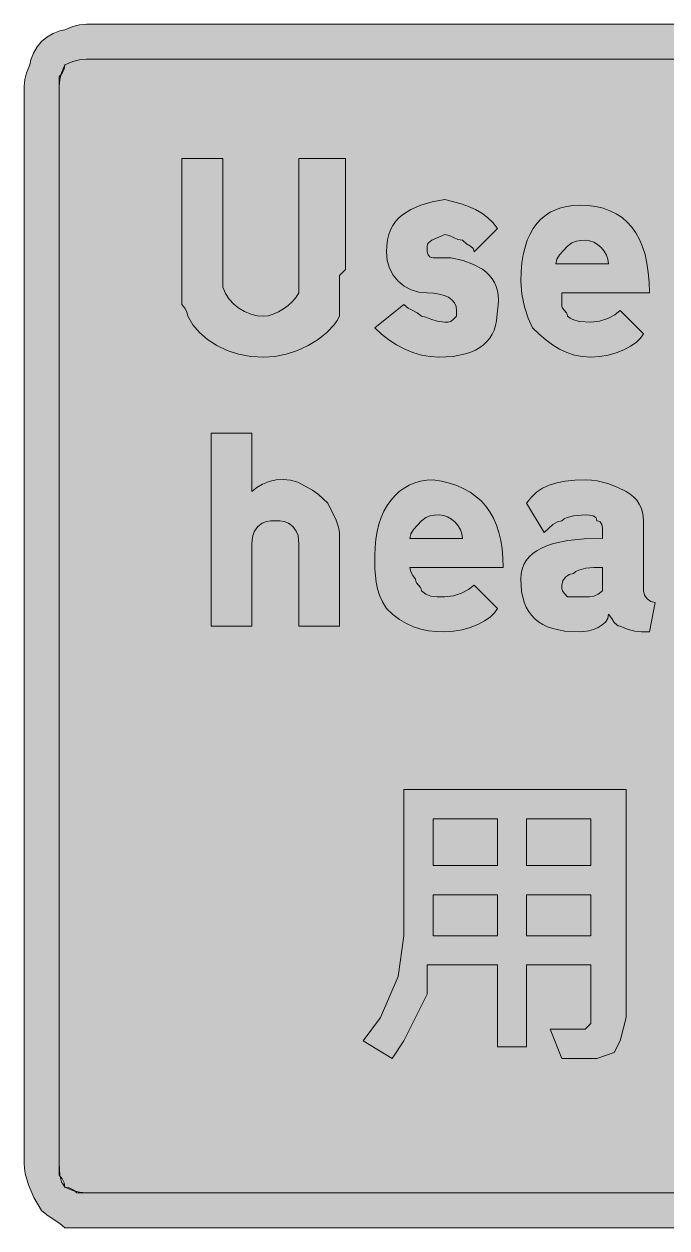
# Model space of a CAD drawing. Header units: metres. Extents: x 107 to 461, y 12 to 260.
# Drawn here: x 107 to 238.9, y 12.5 to 259.7 of the extents above; entities that cross this region are included whole.
import ezdxf

# ---------------------------------------------------------------- set-up
doc = ezdxf.new("R2010")
doc.units = ezdxf.units.M
doc.layers.add('FILL_BLACK_000000', color=7, linetype='Continuous', true_color=0x000000)
doc.layers.add('FILL_WHITE_FFFFFF', color=7, linetype='Continuous', true_color=0xffffff)

msp = doc.modelspace()

# ---------------------------------------------------------------- hatches: boundary and pattern name
at = {"layer": 'FILL_BLACK_000000', "true_color": 0x000000}
h = msp.add_hatch(color=7, dxfattribs=at)
h.dxf.hatch_style = 1
h.paths.add_polyline_path([(449.25, 259.45), (450.6, 259.17), (451.95, 258.78), (453.3, 258.27), (454.65, 257.65), (457.35, 256.08), (458.92, 253.38), (459.54, 252.03), (460.05, 250.68), (460.44, 249.33), (460.72, 247.98), (460.89, 246.63), (460.95, 245.28), (460.95, 25.68), (460.93, 24.76), (460.8, 23.73), (460.44, 22.47), (459.75, 20.88), (459.54, 19.79), (459, 18.48), (458.23, 17.17), (457.35, 16.08), (454.65, 14.5), (453.3, 13.89), (451.95, 13.38), (450.6, 12.99), (449.25, 12.7), (447.9, 12.54), (446.55, 12.48), (121.35, 12.48), (115.35, 12.48), (114.26, 13.38), (112.95, 14.28), (111.64, 15.18), (110.55, 16.08), (108.97, 18.76), (107.85, 21.33), (107.17, 23.67), (107.01, 24.73), (106.95, 25.68), (106.95, 245.28), (106.97, 246.89), (107.1, 248.28), (107.46, 249.67), (108.15, 251.28), (108.36, 252.37), (108.9, 253.68), (109.67, 254.99), (110.55, 256.08), (111.64, 256.96), (112.95, 257.73), (114.26, 258.27), (115.35, 258.48), (116.96, 259.17), (118.35, 259.53), (119.74, 259.66), (121.35, 259.68), (446.55, 259.68), (447.9, 259.62), (449.25, 259.45)])
h.paths.add_polyline_path([(119.74, 252.46), (118.35, 252.33), (116.96, 251.97), (115.35, 251.28), (115.16, 250.4), (114.75, 249.63), (114.15, 248.88), (114.15, 245.28), (114.15, 25.68), (114.3, 23.28), (114.66, 21.97), (114.95, 21.38), (115.35, 20.88), (116.23, 20.69), (117, 20.28), (117.75, 19.68), (121.35, 19.68), (446.55, 19.68), (448.14, 19.7), (449.4, 19.83), (450.43, 20.19), (451.35, 20.88), (452.06, 21.76), (452.55, 22.53), (453.04, 23.07), (453.35, 23.23), (453.75, 23.28), (453.75, 25.68), (453.75, 245.28), (453.59, 246.97), (453.13, 248.43), (452.42, 249.67), (451.5, 250.68), (450.41, 251.47), (449.19, 252.03), (447.89, 252.37), (446.55, 252.48), (121.35, 252.48), (119.74, 252.46)], flags=16)
h = msp.add_hatch(color=7, dxfattribs=at)
h.dxf.hatch_style = 1
h.paths.add_polyline_path([(172.95, 209.28), (171.75, 208.08), (171.75, 202.08), (171.75, 199.68), (171.25, 198.79), (170.64, 197.94), (169.14, 196.34), (167.34, 194.91), (165.3, 193.68), (163.09, 192.67), (160.78, 191.92), (158.44, 191.44), (156.15, 191.28), (153.51, 191.44), (151.01, 191.92), (148.68, 192.67), (146.55, 193.68), (144.64, 194.91), (142.99, 196.34), (141.61, 197.94), (140.55, 199.68), (140.36, 200.56), (139.95, 201.33), (139.35, 202.08), (139.35, 206.88), (139.35, 232.08), (147.75, 232.08), (147.75, 209.28), (147.75, 208.08), (147.75, 205.68), (148.31, 204.39), (149.06, 203.22), (149.99, 202.2), (151.05, 201.33), (152.23, 200.63), (153.49, 200.11), (154.8, 199.79), (156.15, 199.68), (157.1, 199.79), (158.12, 200.09), (159.17, 200.57), (160.2, 201.18), (161.18, 201.91), (162.06, 202.72), (162.79, 203.58), (163.35, 204.48), (163.35, 205.68), (163.35, 206.88), (163.35, 208.08), (163.35, 232.08), (172.95, 232.08), (172.95, 209.28)])
h = msp.add_hatch(color=7, dxfattribs=at)
h.dxf.hatch_style = 1
h.paths.add_polyline_path([(203.98, 198.74), (203.76, 197.77), (203.46, 196.85), (203.06, 195.99), (202.57, 195.21), (201.98, 194.48), (201.3, 193.83), (200.52, 193.25), (199.64, 192.74), (198.66, 192.3), (197.57, 191.94), (195.08, 191.45), (192.15, 191.28), (190.35, 191.39), (188.57, 191.71), (186.81, 192.23), (185.1, 192.93), (183.44, 193.8), (181.86, 194.82), (180.35, 195.99), (178.95, 197.28), (184.95, 202.08), (185.85, 201.37), (186.75, 200.88), (187.65, 200.39), (188.55, 199.68), (189.47, 199.49), (190.5, 199.08), (191.76, 198.67), (193.35, 198.48), (194.06, 198.5), (194.55, 198.63), (195.04, 198.99), (195.75, 199.68), (195.75, 200.88), (195.64, 201.72), (195.32, 202.45), (194.8, 203.07), (194.1, 203.58), (193.23, 203.97), (192.21, 204.25), (191.04, 204.42), (189.75, 204.48), (188.01, 204.64), (186.41, 205.12), (184.98, 205.87), (183.75, 206.88), (182.74, 208.11), (181.99, 209.54), (181.51, 211.14), (181.35, 212.88), (181.41, 214.17), (181.57, 215.36), (181.84, 216.45), (182.21, 217.44), (182.68, 218.33), (183.25, 219.14), (183.91, 219.88), (184.65, 220.53), (186.39, 221.63), (188.44, 222.5), (190.77, 223.17), (193.35, 223.68), (196.72, 222.74), (198.24, 222.2), (199.65, 221.58), (200.94, 220.84), (202.12, 219.97), (203.19, 218.92), (204.15, 217.68), (199.35, 212.88), (199.3, 213.28), (199.14, 213.59), (198.6, 214.08), (197.83, 214.57), (196.95, 215.28), (196.05, 215.47), (195.15, 215.88), (194.25, 216.29), (193.35, 216.48), (190.65, 215.28), (189.97, 214.79), (189.81, 214.48), (189.75, 214.08), (189.75, 212.88), (189.9, 212.28), (190.26, 211.87), (190.55, 211.73), (190.95, 211.68), (194.55, 211.68), (197.08, 211.12), (199.26, 210.33), (201.07, 209.32), (201.83, 208.73), (202.5, 208.08), (203.07, 207.38), (203.54, 206.62), (203.91, 205.8), (204.17, 204.93), (204.33, 204), (204.38, 203.02), (204.32, 201.98), (204.15, 200.88), (203.98, 198.74)])
h = msp.add_hatch(color=7, dxfattribs=at)
h.dxf.hatch_style = 1
h.paths.add_polyline_path([(217.35, 202.08), (217.4, 201.68), (217.54, 201.37), (217.95, 200.88), (218.36, 200.39), (218.5, 200.08), (218.55, 199.68), (219.05, 199.28), (219.64, 198.99), (220.95, 198.63), (223.35, 198.48), (225.13, 198.69), (226.8, 199.23), (228.24, 200), (229.35, 200.88), (234.15, 196.08), (233.54, 195.18), (232.63, 194.32), (231.47, 193.51), (230.1, 192.78), (228.56, 192.17), (226.89, 191.69), (225.14, 191.39), (223.35, 191.28), (221.6, 191.39), (219.96, 191.71), (218.39, 192.23), (216.9, 192.93), (215.46, 193.8), (214.07, 194.82), (212.7, 195.99), (211.35, 197.28), (210.47, 199.29), (209.7, 201.63), (209.16, 204.2), (208.95, 206.88), (209.01, 208.83), (209.17, 210.65), (209.44, 212.33), (209.81, 213.87), (210.28, 215.28), (210.85, 216.56), (211.51, 217.71), (212.25, 218.73), (213.08, 219.62), (213.99, 220.39), (214.98, 221.04), (216.04, 221.56), (217.17, 221.97), (218.37, 222.25), (219.63, 222.42), (220.95, 222.48), (222.69, 222.41), (224.32, 222.2), (225.84, 221.85), (227.25, 221.35), (228.54, 220.72), (229.73, 219.95), (230.79, 219.03), (231.75, 217.98), (232.59, 216.78), (233.32, 215.45), (233.94, 213.97), (234.45, 212.35), (234.84, 210.6), (235.12, 208.7), (235.29, 206.66), (235.35, 204.48), (217.35, 204.48), (217.35, 202.08)])
h.paths.add_polyline_path([(226.84, 211.38), (226.54, 212.24), (226.06, 213.05), (225.45, 213.78), (224.72, 214.39), (223.91, 214.87), (223.05, 215.17), (222.15, 215.28), (221.25, 215.26), (220.35, 215.13), (219.45, 214.77), (218.55, 214.08), (216.9, 212.28), (216.36, 211.38), (216.15, 210.48), (226.95, 210.48), (226.84, 211.38)], flags=16)
h = msp.add_hatch(color=7, dxfattribs=at)
h.dxf.hatch_style = 1
h.paths.add_polyline_path([(154.76, 164.52), (155.94, 165.22), (157.27, 165.75), (158.7, 166.08), (160.18, 166.19), (161.68, 166.04), (163.15, 165.62), (164.55, 164.88), (166.14, 163.98), (167.4, 163.08), (169.35, 161.28), (171, 157.83), (171.54, 156.39), (171.75, 155.28), (171.75, 136.08), (163.35, 136.08), (163.35, 152.88), (163.33, 153.78), (163.2, 154.68), (162.84, 155.58), (162.15, 156.48), (161.25, 157.17), (160.35, 157.53), (159.45, 157.66), (158.55, 157.68), (157.65, 157.66), (156.75, 157.53), (155.85, 157.17), (154.95, 156.48), (154.26, 155.58), (153.9, 154.68), (153.77, 153.78), (153.75, 152.88), (153.75, 136.08), (145.35, 136.08), (145.35, 175.68), (153.75, 175.68), (153.75, 163.68), (154.76, 164.52)])
h = msp.add_hatch(color=7, dxfattribs=at)
h.dxf.hatch_style = 1
h.paths.add_polyline_path([(186.34, 147.2), (186.75, 146.43), (187.35, 145.68), (187.4, 145.28), (187.54, 144.97), (187.95, 144.48), (188.36, 143.99), (188.5, 143.68), (188.55, 143.28), (189.47, 142.59), (190.5, 142.23), (191.76, 142.1), (193.35, 142.08), (195.13, 142.29), (196.8, 142.83), (198.24, 143.6), (199.35, 144.48), (204.15, 139.68), (203.54, 138.78), (202.63, 137.92), (201.47, 137.11), (200.1, 136.38), (198.56, 135.77), (196.89, 135.29), (195.14, 134.99), (193.35, 134.88), (191.6, 134.94), (189.96, 135.12), (188.39, 135.45), (186.9, 135.93), (185.46, 136.58), (184.07, 137.41), (182.7, 138.44), (181.35, 139.68), (180.56, 141.03), (179.96, 142.38), (179.54, 143.73), (179.25, 145.08), (178.99, 147.78), (178.95, 150.48), (179.01, 152.24), (179.17, 153.91), (179.44, 155.48), (179.81, 156.97), (180.28, 158.35), (180.85, 159.63), (181.51, 160.81), (182.25, 161.88), (183.08, 162.84), (183.99, 163.68), (184.98, 164.4), (186.04, 164.99), (187.17, 165.46), (188.37, 165.8), (189.63, 166.01), (190.95, 166.08), (192.69, 165.8), (194.32, 165.4), (195.84, 164.9), (197.25, 164.28), (198.54, 163.55), (199.73, 162.7), (200.79, 161.75), (201.75, 160.68), (202.59, 159.5), (203.32, 158.2), (203.94, 156.8), (204.45, 155.28), (204.84, 153.65), (205.12, 151.9), (205.29, 150.05), (205.35, 148.08), (186.15, 148.08), (186.34, 147.2)])
h.paths.add_polyline_path([(196.84, 154.98), (196.54, 155.84), (196.06, 156.65), (195.45, 157.38), (194.72, 157.99), (193.91, 158.47), (193.05, 158.77), (192.15, 158.88), (191.25, 158.86), (190.35, 158.73), (189.45, 158.37), (188.55, 157.68), (186.9, 155.88), (186.36, 154.98), (186.15, 154.08), (196.95, 154.08), (196.84, 154.98)], flags=16)
h = msp.add_hatch(color=7, dxfattribs=at)
h.dxf.hatch_style = 1
h.paths.add_polyline_path([(233.74, 134.9), (232.35, 135.03), (230.96, 135.39), (229.35, 136.08), (228.95, 136.13), (228.64, 136.29), (228.15, 136.83), (227.66, 137.6), (226.95, 138.48), (226.79, 137.64), (226.35, 136.9), (225.68, 136.29), (224.85, 135.78), (223.9, 135.39), (222.9, 135.1), (221.9, 134.94), (220.95, 134.88), (218.02, 135.05), (216.72, 135.26), (215.53, 135.55), (214.44, 135.93), (213.46, 136.4), (212.58, 136.95), (211.8, 137.58), (211.12, 138.3), (210.53, 139.1), (210.04, 139.98), (209.64, 140.95), (209.34, 142.01), (209.12, 143.15), (208.95, 145.68), (209.02, 146.76), (209.23, 147.76), (209.57, 148.68), (210.06, 149.52), (210.67, 150.29), (211.42, 150.97), (212.29, 151.59), (213.3, 152.13), (214.43, 152.6), (215.69, 153), (218.57, 153.61), (221.93, 153.97), (225.75, 154.08), (225.75, 155.28), (225.73, 156.16), (225.6, 156.93), (225.24, 157.47), (224.95, 157.63), (224.55, 157.68), (224.5, 158.08), (224.34, 158.37), (223.8, 158.73), (223.03, 158.86), (222.15, 158.88), (219.75, 158.73), (218.44, 158.37), (217.85, 158.08), (217.35, 157.68), (216.45, 157.47), (215.55, 156.93), (213.75, 155.28), (210.15, 161.28), (211.11, 162.52), (212.19, 163.55), (213.42, 164.38), (214.8, 165.03), (216.35, 165.51), (218.08, 165.84), (220.01, 166.02), (222.15, 166.08), (223.45, 166.03), (224.64, 165.87), (226.8, 165.33), (228.73, 164.56), (230.55, 163.68), (231.39, 163.18), (232.12, 162.57), (232.74, 161.89), (233.25, 161.13), (233.64, 160.32), (233.92, 159.46), (234.09, 158.58), (234.15, 157.68), (234.15, 143.28), (234.36, 142.4), (234.9, 141.63), (235.67, 141.09), (236.55, 140.88), (235.35, 134.88), (233.74, 134.9)])
h.paths.add_polyline_path([(217.5, 143.28), (217.86, 142.79), (218.55, 142.08), (222.15, 142.08), (223.05, 142.1), (223.95, 142.23), (224.85, 142.59), (225.75, 143.28), (225.75, 148.08), (223.97, 148.06), (222.3, 147.93), (220.86, 147.57), (220.25, 147.28), (219.75, 146.88), (218.87, 146.67), (218.1, 146.13), (217.56, 145.36), (217.35, 144.48), (217.37, 143.77), (217.5, 143.28)], flags=16)
h = msp.add_hatch(color=7, dxfattribs=at)
h.dxf.hatch_style = 1
h.paths.add_polyline_path([(224.55, 47.28), (220.95, 47.28), (217.35, 47.28), (214.95, 53.28), (219.75, 53.28), (222.15, 53.28), (223.35, 54.48), (223.35, 55.68), (223.35, 56.88), (223.35, 66.48), (210.15, 66.48), (210.15, 49.68), (204.15, 49.68), (204.15, 66.48), (189.75, 66.48), (189.75, 60.48), (187.35, 55.68), (184.95, 50.88), (182.55, 47.28), (176.55, 50.88), (180.15, 55.68), (183.75, 64.08), (184.95, 72.48), (184.95, 84.48), (184.95, 102.48), (230.55, 102.48), (230.55, 55.68), (229.35, 50.88), (228.15, 48.48), (224.55, 47.28)])
h.paths.add_polyline_path([(204.15, 86.88), (204.15, 96.48), (190.95, 96.48), (190.95, 86.88), (204.15, 86.88)], flags=16)
h.paths.add_polyline_path([(204.15, 72.48), (204.15, 80.88), (190.95, 80.88), (190.95, 72.48), (204.15, 72.48)], flags=16)
h.paths.add_polyline_path([(210.15, 96.48), (210.15, 86.88), (223.35, 86.88), (223.35, 96.48), (210.15, 96.48)], flags=16)
h.paths.add_polyline_path([(223.35, 80.88), (210.15, 80.88), (210.15, 72.48), (223.35, 72.48), (223.35, 80.88)], flags=16)
at = {"layer": 'FILL_WHITE_FFFFFF', "true_color": 0xffffff}
h = msp.add_hatch(color=7, dxfattribs=at)
h.dxf.hatch_style = 1
h.paths.add_polyline_path([(446.55, 252.48), (448.95, 252.48), (449.83, 252.29), (450.6, 251.88), (451.35, 251.28), (452.06, 250.4), (452.55, 249.63), (453.04, 249.09), (453.35, 248.93), (453.75, 248.88), (453.75, 245.28), (453.75, 25.68), (453.71, 24.59), (453.45, 23.28), (453.16, 22.61), (452.74, 21.97), (452.14, 21.38), (451.35, 20.88), (450.43, 20.19), (449.4, 19.83), (448.14, 19.7), (446.55, 19.68), (121.35, 19.68), (119.74, 19.7), (118.35, 19.83), (116.96, 20.19), (115.35, 20.88), (115.16, 21.76), (114.75, 22.53), (114.15, 23.28), (114.15, 25.68), (114.15, 245.28), (114.17, 246.89), (114.3, 248.28), (114.66, 249.67), (115.35, 251.28), (116.96, 251.97), (118.35, 252.33), (119.74, 252.46), (121.35, 252.48), (446.55, 252.48)])

# ---------------------------------------------------------------- linework, layer by layer
at = {"layer": 'FILL_BLACK_000000', "lineweight": 0, "true_color": 0x000000}
for points in [[(446.55, 12.48), (121.35, 12.48), (115.35, 12.48), (114.26, 13.38), (112.95, 14.28), (111.64, 15.18), (110.55, 16.08), (108.97, 18.76), (107.85, 21.33), (107.17, 23.67), (107.01, 24.73), (106.95, 25.68), (106.95, 245.28), (106.97, 246.89), (107.1, 248.28), (107.46, 249.67), (108.15, 251.28), (108.36, 252.37), (108.9, 253.68), (109.67, 254.99), (110.55, 256.08), (111.64, 256.96), (112.95, 257.73), (114.26, 258.27), (115.35, 258.48), (116.96, 259.17), (118.35, 259.53), (119.74, 259.66), (121.35, 259.68), (446.55, 259.68)], [(446.55, 252.48), (121.35, 252.48), (119.74, 252.46), (118.35, 252.33), (116.96, 251.97), (115.35, 251.28), (115.16, 250.4), (114.75, 249.63), (114.15, 248.88), (114.15, 245.28), (114.15, 25.68), (114.3, 23.28), (114.66, 21.97), (114.95, 21.38), (115.35, 20.88), (116.23, 20.69), (117, 20.28), (117.75, 19.68), (121.35, 19.68), (446.55, 19.68)]]:
    msp.add_lwpolyline(points, dxfattribs=at)
for points in [[(172.95, 209.28), (171.75, 208.08), (171.75, 202.08), (171.75, 199.68), (171.25, 198.79), (170.64, 197.94), (169.14, 196.34), (167.34, 194.91), (165.3, 193.68), (163.09, 192.67), (160.78, 191.92), (158.44, 191.44), (156.15, 191.28), (153.51, 191.44), (151.01, 191.92), (148.68, 192.67), (146.55, 193.68), (144.64, 194.91), (142.99, 196.34), (141.61, 197.94), (140.55, 199.68), (140.36, 200.56), (139.95, 201.33), (139.35, 202.08), (139.35, 206.88), (139.35, 232.08), (147.75, 232.08), (147.75, 209.28), (147.75, 208.08), (147.75, 205.68), (148.31, 204.39), (149.06, 203.22), (149.99, 202.2), (151.05, 201.33), (152.23, 200.63), (153.49, 200.11), (154.8, 199.79), (156.15, 199.68), (157.1, 199.79), (158.12, 200.09), (159.17, 200.57), (160.2, 201.18), (161.18, 201.91), (162.06, 202.72), (162.79, 203.58), (163.35, 204.48), (163.35, 205.68), (163.35, 206.88), (163.35, 208.08), (163.35, 232.08), (172.95, 232.08)], [(203.98, 198.74), (203.76, 197.77), (203.46, 196.85), (203.06, 195.99), (202.57, 195.21), (201.98, 194.48), (201.3, 193.83), (200.52, 193.25), (199.64, 192.74), (198.66, 192.3), (197.57, 191.94), (195.08, 191.45), (192.15, 191.28), (190.35, 191.39), (188.57, 191.71), (186.81, 192.23), (185.1, 192.93), (183.44, 193.8), (181.86, 194.82), (180.35, 195.99), (178.95, 197.28), (184.95, 202.08), (185.85, 201.37), (186.75, 200.88), (187.65, 200.39), (188.55, 199.68), (189.47, 199.49), (190.5, 199.08), (191.76, 198.67), (193.35, 198.48), (194.06, 198.5), (194.55, 198.63), (195.04, 198.99), (195.75, 199.68), (195.75, 200.88), (195.64, 201.72), (195.32, 202.45), (194.8, 203.07), (194.1, 203.58), (193.23, 203.97), (192.21, 204.25), (191.04, 204.42), (189.75, 204.48), (188.01, 204.64), (186.41, 205.12), (184.98, 205.87), (183.75, 206.88), (182.74, 208.11), (181.99, 209.54), (181.51, 211.14), (181.35, 212.88), (181.41, 214.17), (181.57, 215.36), (181.84, 216.45), (182.21, 217.44), (182.68, 218.33), (183.25, 219.14), (183.91, 219.88), (184.65, 220.53), (186.39, 221.63), (188.44, 222.5), (190.77, 223.17), (193.35, 223.68), (196.72, 222.74), (198.24, 222.2), (199.65, 221.58), (200.94, 220.84), (202.12, 219.97), (203.19, 218.92), (204.15, 217.68), (199.35, 212.88), (199.3, 213.28), (199.14, 213.59), (198.6, 214.08), (197.83, 214.57), (196.95, 215.28), (196.05, 215.47), (195.15, 215.88), (194.25, 216.29), (193.35, 216.48), (190.65, 215.28), (189.97, 214.79), (189.81, 214.48), (189.75, 214.08), (189.75, 212.88), (189.9, 212.28), (190.26, 211.87), (190.55, 211.73), (190.95, 211.68), (194.55, 211.68), (197.08, 211.12), (199.26, 210.33), (201.07, 209.32), (201.83, 208.73), (202.5, 208.08), (203.07, 207.38), (203.54, 206.62), (203.91, 205.8), (204.17, 204.93), (204.33, 204), (204.38, 203.02), (204.32, 201.98), (204.15, 200.88)], [(217.35, 202.08), (217.4, 201.68), (217.54, 201.37), (217.95, 200.88), (218.36, 200.39), (218.5, 200.08), (218.55, 199.68), (219.05, 199.28), (219.64, 198.99), (220.95, 198.63), (223.35, 198.48), (225.13, 198.69), (226.8, 199.23), (228.24, 200), (229.35, 200.88), (234.15, 196.08), (233.54, 195.18), (232.63, 194.32), (231.47, 193.51), (230.1, 192.78), (228.56, 192.17), (226.89, 191.69), (225.14, 191.39), (223.35, 191.28), (221.6, 191.39), (219.96, 191.71), (218.39, 192.23), (216.9, 192.93), (215.46, 193.8), (214.07, 194.82), (212.7, 195.99), (211.35, 197.28), (210.47, 199.29), (209.7, 201.63), (209.16, 204.2), (208.95, 206.88), (209.01, 208.83), (209.17, 210.65), (209.44, 212.33), (209.81, 213.87), (210.28, 215.28), (210.85, 216.56), (211.51, 217.71), (212.25, 218.73), (213.08, 219.62), (213.99, 220.39), (214.98, 221.04), (216.04, 221.56), (217.17, 221.97), (218.37, 222.25), (219.63, 222.42), (220.95, 222.48), (222.69, 222.41), (224.32, 222.2), (225.84, 221.85), (227.25, 221.35), (228.54, 220.72), (229.73, 219.95), (230.79, 219.03), (231.75, 217.98), (232.59, 216.78), (233.32, 215.45), (233.94, 213.97), (234.45, 212.35), (234.84, 210.6), (235.12, 208.7), (235.29, 206.66), (235.35, 204.48), (217.35, 204.48)], [(226.84, 211.38), (226.54, 212.24), (226.06, 213.05), (225.45, 213.78), (224.72, 214.39), (223.91, 214.87), (223.05, 215.17), (222.15, 215.28), (221.25, 215.26), (220.35, 215.13), (219.45, 214.77), (218.55, 214.08), (216.9, 212.28), (216.36, 211.38), (216.15, 210.48), (226.95, 210.48)], [(154.76, 164.52), (155.94, 165.22), (157.27, 165.75), (158.7, 166.08), (160.18, 166.19), (161.68, 166.04), (163.15, 165.62), (164.55, 164.88), (166.14, 163.98), (167.4, 163.08), (169.35, 161.28), (171, 157.83), (171.54, 156.39), (171.75, 155.28), (171.75, 136.08), (163.35, 136.08), (163.35, 152.88), (163.33, 153.78), (163.2, 154.68), (162.84, 155.58), (162.15, 156.48), (161.25, 157.17), (160.35, 157.53), (159.45, 157.66), (158.55, 157.68), (157.65, 157.66), (156.75, 157.53), (155.85, 157.17), (154.95, 156.48), (154.26, 155.58), (153.9, 154.68), (153.77, 153.78), (153.75, 152.88), (153.75, 136.08), (145.35, 136.08), (145.35, 175.68), (153.75, 175.68), (153.75, 163.68)], [(186.34, 147.2), (186.75, 146.43), (187.35, 145.68), (187.4, 145.28), (187.54, 144.97), (187.95, 144.48), (188.36, 143.99), (188.5, 143.68), (188.55, 143.28), (189.47, 142.59), (190.5, 142.23), (191.76, 142.1), (193.35, 142.08), (195.13, 142.29), (196.8, 142.83), (198.24, 143.6), (199.35, 144.48), (204.15, 139.68), (203.54, 138.78), (202.63, 137.92), (201.47, 137.11), (200.1, 136.38), (198.56, 135.77), (196.89, 135.29), (195.14, 134.99), (193.35, 134.88), (191.6, 134.94), (189.96, 135.12), (188.39, 135.45), (186.9, 135.93), (185.46, 136.58), (184.07, 137.41), (182.7, 138.44), (181.35, 139.68), (180.56, 141.03), (179.96, 142.38), (179.54, 143.73), (179.25, 145.08), (178.99, 147.78), (178.95, 150.48), (179.01, 152.24), (179.17, 153.91), (179.44, 155.48), (179.81, 156.97), (180.28, 158.35), (180.85, 159.63), (181.51, 160.81), (182.25, 161.88), (183.08, 162.84), (183.99, 163.68), (184.98, 164.4), (186.04, 164.99), (187.17, 165.46), (188.37, 165.8), (189.63, 166.01), (190.95, 166.08), (192.69, 165.8), (194.32, 165.4), (195.84, 164.9), (197.25, 164.28), (198.54, 163.55), (199.73, 162.7), (200.79, 161.75), (201.75, 160.68), (202.59, 159.5), (203.32, 158.2), (203.94, 156.8), (204.45, 155.28), (204.84, 153.65), (205.12, 151.9), (205.29, 150.05), (205.35, 148.08), (186.15, 148.08)], [(233.74, 134.9), (232.35, 135.03), (230.96, 135.39), (229.35, 136.08), (228.95, 136.13), (228.64, 136.29), (228.15, 136.83), (227.66, 137.6), (226.95, 138.48), (226.79, 137.64), (226.35, 136.9), (225.68, 136.29), (224.85, 135.78), (223.9, 135.39), (222.9, 135.1), (221.9, 134.94), (220.95, 134.88), (218.02, 135.05), (216.72, 135.26), (215.53, 135.55), (214.44, 135.93), (213.46, 136.4), (212.58, 136.95), (211.8, 137.58), (211.12, 138.3), (210.53, 139.1), (210.04, 139.98), (209.64, 140.95), (209.34, 142.01), (209.12, 143.15), (208.95, 145.68), (209.02, 146.76), (209.23, 147.76), (209.57, 148.68), (210.06, 149.52), (210.67, 150.29), (211.42, 150.97), (212.29, 151.59), (213.3, 152.13), (214.43, 152.6), (215.69, 153), (218.57, 153.61), (221.93, 153.97), (225.75, 154.08), (225.75, 155.28), (225.73, 156.16), (225.6, 156.93), (225.24, 157.47), (224.95, 157.63), (224.55, 157.68), (224.5, 158.08), (224.34, 158.37), (223.8, 158.73), (223.03, 158.86), (222.15, 158.88), (219.75, 158.73), (218.44, 158.37), (217.85, 158.08), (217.35, 157.68), (216.45, 157.47), (215.55, 156.93), (213.75, 155.28), (210.15, 161.28), (211.11, 162.52), (212.19, 163.55), (213.42, 164.38), (214.8, 165.03), (216.35, 165.51), (218.08, 165.84), (220.01, 166.02), (222.15, 166.08), (223.45, 166.03), (224.64, 165.87), (226.8, 165.33), (228.73, 164.56), (230.55, 163.68), (231.39, 163.18), (232.12, 162.57), (232.74, 161.89), (233.25, 161.13), (233.64, 160.32), (233.92, 159.46), (234.09, 158.58), (234.15, 157.68), (234.15, 143.28), (234.36, 142.4), (234.9, 141.63), (235.67, 141.09), (236.55, 140.88), (235.35, 134.88)], [(196.84, 154.98), (196.54, 155.84), (196.06, 156.65), (195.45, 157.38), (194.72, 157.99), (193.91, 158.47), (193.05, 158.77), (192.15, 158.88), (191.25, 158.86), (190.35, 158.73), (189.45, 158.37), (188.55, 157.68), (186.9, 155.88), (186.36, 154.98), (186.15, 154.08), (196.95, 154.08)], [(217.5, 143.28), (217.86, 142.79), (218.55, 142.08), (222.15, 142.08), (223.05, 142.1), (223.95, 142.23), (224.85, 142.59), (225.75, 143.28), (225.75, 148.08), (223.97, 148.06), (222.3, 147.93), (220.86, 147.57), (220.25, 147.28), (219.75, 146.88), (218.87, 146.67), (218.1, 146.13), (217.56, 145.36), (217.35, 144.48), (217.37, 143.77)], [(224.55, 47.28), (220.95, 47.28), (217.35, 47.28), (214.95, 53.28), (219.75, 53.28), (222.15, 53.28), (223.35, 54.48), (223.35, 55.68), (223.35, 56.88), (223.35, 66.48), (210.15, 66.48), (210.15, 49.68), (204.15, 49.68), (204.15, 66.48), (189.75, 66.48), (189.75, 60.48), (187.35, 55.68), (184.95, 50.88), (182.55, 47.28), (176.55, 50.88), (180.15, 55.68), (183.75, 64.08), (184.95, 72.48), (184.95, 84.48), (184.95, 102.48), (230.55, 102.48), (230.55, 55.68), (229.35, 50.88), (228.15, 48.48)], [(204.15, 86.88), (204.15, 96.48), (190.95, 96.48), (190.95, 86.88)], [(210.15, 96.48), (210.15, 86.88), (223.35, 86.88), (223.35, 96.48)], [(204.15, 72.48), (204.15, 80.88), (190.95, 80.88), (190.95, 72.48)], [(223.35, 80.88), (210.15, 80.88), (210.15, 72.48), (223.35, 72.48)]]:
    msp.add_lwpolyline(points, close=True, dxfattribs=at)
at = {"layer": 'FILL_WHITE_FFFFFF', "lineweight": 0, "true_color": 0xffffff}
msp.add_lwpolyline([(446.55, 19.68), (121.35, 19.68), (119.74, 19.7), (118.35, 19.83), (116.96, 20.19), (115.35, 20.88), (115.16, 21.76), (114.75, 22.53), (114.15, 23.28), (114.15, 25.68), (114.15, 245.28), (114.17, 246.89), (114.3, 248.28), (114.66, 249.67), (115.35, 251.28), (116.96, 251.97), (118.35, 252.33), (119.74, 252.46), (121.35, 252.48), (446.55, 252.48)], dxfattribs=at)

doc.saveas('drawing.dxf')
